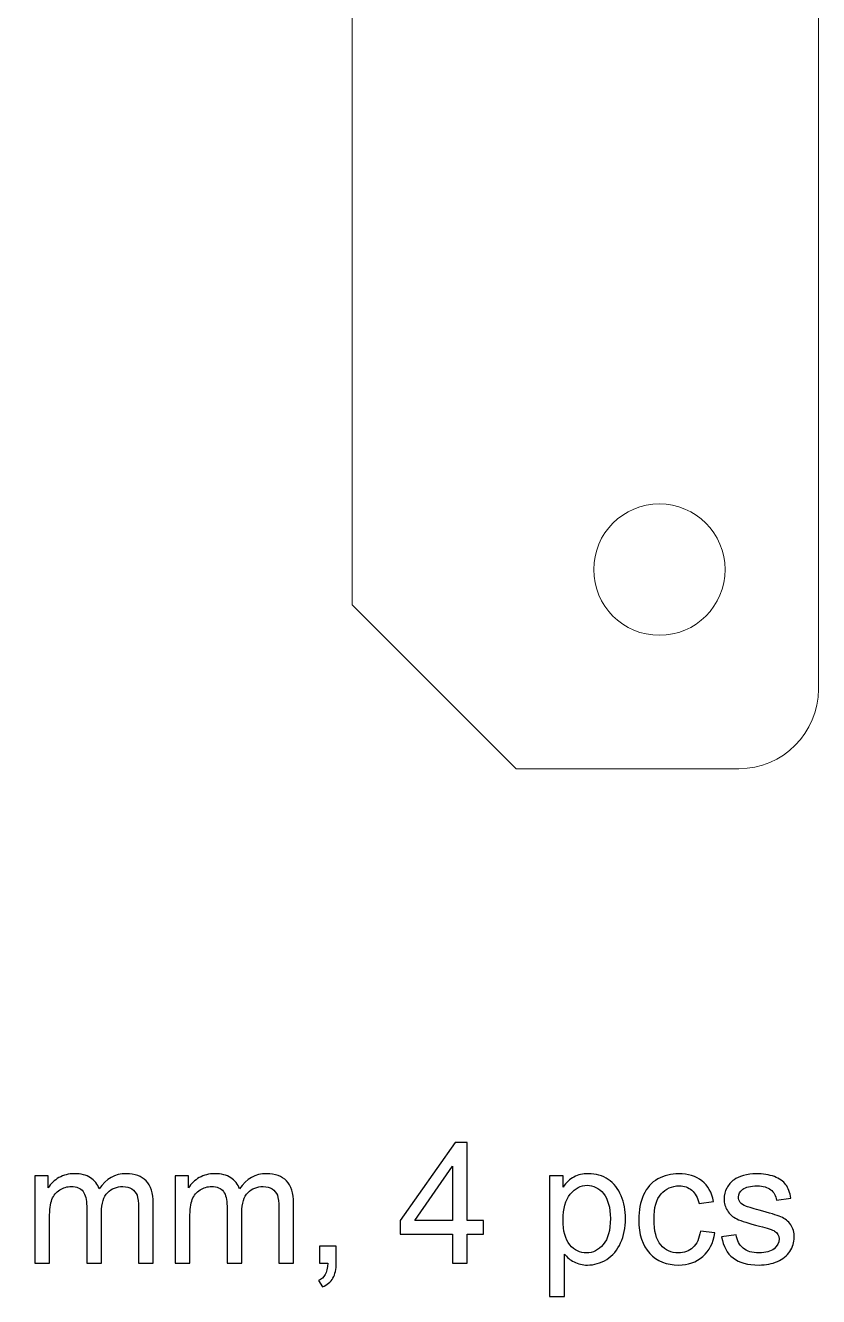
# Model space of a CAD drawing. Header units: millimetres. Extents: x -202 to 204, y -252 to 284.
# Drawn here: x -183.81 to -163.88, y 51.33 to 83.26 of the extents above; entities that cross this region are included whole.
import ezdxf

# ---------------------------------------------------------------- set-up
doc = ezdxf.new("R2010")
doc.units = ezdxf.units.MM
doc.header["$MEASUREMENT"] = 0
doc.layers.add('Layer 1', color=7, linetype='Continuous')

msp = doc.modelspace()

# ---------------------------------------------------------------- linework, layer by layer
at = {"layer": 'Layer 1', "color": 254, "lineweight": 20}
for points, knots in [([(-163.8764, 156.9806), (-163.8764, 126.8505), (-163.8764, 96.7205), (-163.8764, 66.5904), (-163.8764, 66.5904), (-163.8764, 65.4904), (-164.7764, 64.5904), (-165.8764, 64.5904), (-165.8764, 64.5904), (-165.8764, 64.5904), (-171.4764, 64.5904), (-171.4764, 64.5904), (-171.4764, 64.5904), (-171.4764, 64.5904), (-175.593, 68.707), (-175.593, 68.707), (-175.593, 68.707), (-175.593, 68.707), (-175.593, 85.285), (-175.593, 85.285), (-175.593, 85.285), (-175.593, 85.285), (-175.5934, 85.285), (-175.5934, 85.285), (-175.5934, 85.285), (-175.5937, 85.4917), (-175.6078, 85.7007), (-175.6374, 85.9112), (-175.6374, 85.9112), (-175.9832, 88.3719), (-178.2584, 90.0865), (-180.7191, 89.7406), (-180.7191, 89.7406), (-182.9693, 89.4244), (-184.5952, 87.4945), (-184.5925, 85.285), (-184.5925, 85.285), (-184.5925, 85.285), (-184.593, 85.285), (-184.593, 85.285), (-184.593, 85.285), (-184.593, 85.285), (-184.593, 74.2738), (-184.593, 74.2738), (-184.593, 74.2738), (-184.593, 74.2738), (-194.2764, 64.5904), (-194.2764, 64.5904), (-194.2764, 64.5904), (-194.2764, 64.5904), (-199.8764, 64.5904), (-199.8764, 64.5904), (-199.8764, 64.5904), (-200.9764, 64.5904), (-201.8764, 65.4904), (-201.8764, 66.5904), (-201.8764, 66.5904), (-201.8764, 103.2152), (-201.8764, 139.84), (-201.8764, 176.4648), (-201.8764, 176.4648), (-201.8764, 176.4648), (-198.2753, 180.0659), (-198.2753, 180.0659), (-198.2753, 180.0659), (-197.9151, 180.4262), (-197.5205, 180.7521), (-197.0972, 181.0387), (-197.0972, 181.0387), (-196.1375, 180.1348), (-194.7912, 179.6586), (-193.3841, 179.8563), (-193.3841, 179.8563), (-191.9764, 180.0542), (-190.8133, 180.8836), (-190.14, 182.0178), (-190.14, 182.0178), (-188.9277, 181.6232), (-187.8425, 180.9467), (-186.9617, 180.0659), (-186.9617, 180.0659), (-186.9617, 180.0659), (-163.8764, 156.9806), (-163.8764, 156.9806)], [0, 0, 0, 0, 0.0454545, 0.0454545, 0.0454545, 0.0454545, 0.0909091, 0.0909091, 0.0909091, 0.0909091, 0.1363636, 0.1363636, 0.1363636, 0.1363636, 0.1818182, 0.1818182, 0.1818182, 0.1818182, 0.2272727, 0.2272727, 0.2272727, 0.2272727, 0.2727273, 0.2727273, 0.2727273, 0.2727273, 0.3181818, 0.3181818, 0.3181818, 0.3181818, 0.3636364, 0.3636364, 0.3636364, 0.3636364, 0.4090909, 0.4090909, 0.4090909, 0.4090909, 0.4545455, 0.4545455, 0.4545455, 0.4545455, 0.5, 0.5, 0.5, 0.5, 0.5454545, 0.5454545, 0.5454545, 0.5454545, 0.5909091, 0.5909091, 0.5909091, 0.5909091, 0.6363636, 0.6363636, 0.6363636, 0.6363636, 0.6818182, 0.6818182, 0.6818182, 0.6818182, 0.7272727, 0.7272727, 0.7272727, 0.7272727, 0.7727273, 0.7727273, 0.7727273, 0.7727273, 0.8181818, 0.8181818, 0.8181818, 0.8181818, 0.8636364, 0.8636364, 0.8636364, 0.8636364, 0.9090909, 0.9090909, 0.9090909, 0.9090909, 1, 1, 1, 1]), ([(-167.8764, 71.2404), (-166.9651, 71.2404), (-166.2264, 70.5017), (-166.2264, 69.5904), (-166.2264, 69.5904), (-166.2264, 68.6791), (-166.9651, 67.9404), (-167.8764, 67.9404), (-167.8764, 67.9404), (-168.7877, 67.9404), (-169.5264, 68.6791), (-169.5264, 69.5904), (-169.5264, 69.5904), (-169.5264, 70.5017), (-168.7877, 71.2404), (-167.8764, 71.2404)], [0, 0, 0, 0, 0.2, 0.2, 0.2, 0.2, 0.4, 0.4, 0.4, 0.4, 0.6, 0.6, 0.6, 0.6, 1, 1, 1, 1])]:
    msp.add_open_spline(points, degree=3, knots=knots, dxfattribs=at)
at = {"layer": 'Layer 1', "color": 242}
for points, knots in [([(-173.076, 52.1757), (-173.076, 52.1757), (-173.076, 52.901), (-173.076, 52.901), (-173.076, 52.901), (-173.076, 52.901), (-174.3905, 52.901), (-174.3905, 52.901), (-174.3905, 52.901), (-174.3905, 52.901), (-174.3905, 53.2425), (-174.3905, 53.2425), (-174.3905, 53.2425), (-174.3905, 53.2425), (-173.0076, 55.206), (-173.0076, 55.206), (-173.0076, 55.206), (-173.0076, 55.206), (-172.7035, 55.206), (-172.7035, 55.206), (-172.7035, 55.206), (-172.7035, 55.206), (-172.7035, 53.2425), (-172.7035, 53.2425), (-172.7035, 53.2425), (-172.7035, 53.2425), (-172.2943, 53.2425), (-172.2943, 53.2425), (-172.2943, 53.2425), (-172.2943, 53.2425), (-172.2943, 52.901), (-172.2943, 52.901), (-172.2943, 52.901), (-172.2943, 52.901), (-172.7035, 52.901), (-172.7035, 52.901), (-172.7035, 52.901), (-172.7035, 52.901), (-172.7035, 52.1757), (-172.7035, 52.1757), (-172.7035, 52.1757), (-172.7035, 52.1757), (-173.076, 52.1757), (-173.076, 52.1757)], [0, 0, 0, 0, 0.0833333, 0.0833333, 0.0833333, 0.0833333, 0.1666667, 0.1666667, 0.1666667, 0.1666667, 0.25, 0.25, 0.25, 0.25, 0.3333333, 0.3333333, 0.3333333, 0.3333333, 0.4166667, 0.4166667, 0.4166667, 0.4166667, 0.5, 0.5, 0.5, 0.5, 0.5833333, 0.5833333, 0.5833333, 0.5833333, 0.6666667, 0.6666667, 0.6666667, 0.6666667, 0.75, 0.75, 0.75, 0.75, 0.8333333, 0.8333333, 0.8333333, 0.8333333, 1, 1, 1, 1]), ([(-173.076, 53.2425), (-173.076, 53.2425), (-173.076, 54.6084), (-173.076, 54.6084), (-173.076, 54.6084), (-173.076, 54.6084), (-174.0243, 53.2425), (-174.0243, 53.2425), (-174.0243, 53.2425), (-174.0243, 53.2425), (-173.076, 53.2425), (-173.076, 53.2425)], [0, 0, 0, 0, 0.25, 0.25, 0.25, 0.25, 0.5, 0.5, 0.5, 0.5, 1, 1, 1, 1]), ([(-183.5697, 52.1757), (-183.5697, 52.1757), (-183.5697, 54.3707), (-183.5697, 54.3707), (-183.5697, 54.3707), (-183.5697, 54.3707), (-183.2374, 54.3707), (-183.2374, 54.3707), (-183.2374, 54.3707), (-183.2374, 54.3707), (-183.2374, 54.063), (-183.2374, 54.063), (-183.2374, 54.063), (-183.1682, 54.1703), (-183.0765, 54.2571), (-182.9622, 54.322), (-182.9622, 54.322), (-182.8479, 54.3876), (-182.7174, 54.4208), (-182.5713, 54.4208), (-182.5713, 54.4208), (-182.4091, 54.4208), (-182.2757, 54.3869), (-182.172, 54.3192), (-182.172, 54.3192), (-182.0676, 54.2514), (-181.9942, 54.1576), (-181.9519, 54.0362), (-181.9519, 54.0362), (-181.7776, 54.2924), (-181.5518, 54.4208), (-181.2738, 54.4208), (-181.2738, 54.4208), (-181.0558, 54.4208), (-180.8886, 54.3601), (-180.7715, 54.2394), (-180.7715, 54.2394), (-180.6544, 54.1188), (-180.5958, 53.9332), (-180.5958, 53.6828), (-180.5958, 53.6828), (-180.5958, 53.6828), (-180.5958, 52.1757), (-180.5958, 52.1757), (-180.5958, 52.1757), (-180.5958, 52.1757), (-180.9655, 52.1757), (-180.9655, 52.1757), (-180.9655, 52.1757), (-180.9655, 52.1757), (-180.9655, 53.5586), (-180.9655, 53.5586), (-180.9655, 53.5586), (-180.9655, 53.7074), (-180.9775, 53.8147), (-181.0015, 53.8803), (-181.0015, 53.8803), (-181.0262, 53.9452), (-181.0699, 53.9981), (-181.1327, 54.0384), (-181.1327, 54.0384), (-181.1962, 54.0779), (-181.271, 54.0983), (-181.3564, 54.0983), (-181.3564, 54.0983), (-181.5109, 54.0983), (-181.6386, 54.0468), (-181.7409, 53.9438), (-181.7409, 53.9438), (-181.8425, 53.8415), (-181.894, 53.6771), (-181.894, 53.4513), (-181.894, 53.4513), (-181.894, 53.4513), (-181.894, 52.1757), (-181.894, 52.1757), (-181.894, 52.1757), (-181.894, 52.1757), (-182.2658, 52.1757), (-182.2658, 52.1757), (-182.2658, 52.1757), (-182.2658, 52.1757), (-182.2658, 53.6016), (-182.2658, 53.6016), (-182.2658, 53.6016), (-182.2658, 53.7674), (-182.2962, 53.8916), (-182.3569, 53.9741), (-182.3569, 53.9741), (-182.4175, 54.0567), (-182.5163, 54.0983), (-182.6546, 54.0983), (-182.6546, 54.0983), (-182.759, 54.0983), (-182.8557, 54.0708), (-182.9446, 54.0151), (-182.9446, 54.0151), (-183.0335, 53.96), (-183.0984, 53.8796), (-183.1379, 53.7738), (-183.1379, 53.7738), (-183.1781, 53.6672), (-183.1979, 53.5141), (-183.1979, 53.3145), (-183.1979, 53.3145), (-183.1979, 53.3145), (-183.1979, 52.1757), (-183.1979, 52.1757), (-183.1979, 52.1757), (-183.1979, 52.1757), (-183.5697, 52.1757), (-183.5697, 52.1757)], [0, 0, 0, 0, 0.0344828, 0.0344828, 0.0344828, 0.0344828, 0.0689655, 0.0689655, 0.0689655, 0.0689655, 0.1034483, 0.1034483, 0.1034483, 0.1034483, 0.137931, 0.137931, 0.137931, 0.137931, 0.1724138, 0.1724138, 0.1724138, 0.1724138, 0.2068966, 0.2068966, 0.2068966, 0.2068966, 0.2413793, 0.2413793, 0.2413793, 0.2413793, 0.2758621, 0.2758621, 0.2758621, 0.2758621, 0.3103448, 0.3103448, 0.3103448, 0.3103448, 0.3448276, 0.3448276, 0.3448276, 0.3448276, 0.3793103, 0.3793103, 0.3793103, 0.3793103, 0.4137931, 0.4137931, 0.4137931, 0.4137931, 0.4482759, 0.4482759, 0.4482759, 0.4482759, 0.4827586, 0.4827586, 0.4827586, 0.4827586, 0.5172414, 0.5172414, 0.5172414, 0.5172414, 0.5517241, 0.5517241, 0.5517241, 0.5517241, 0.5862069, 0.5862069, 0.5862069, 0.5862069, 0.6206897, 0.6206897, 0.6206897, 0.6206897, 0.6551724, 0.6551724, 0.6551724, 0.6551724, 0.6896552, 0.6896552, 0.6896552, 0.6896552, 0.7241379, 0.7241379, 0.7241379, 0.7241379, 0.7586207, 0.7586207, 0.7586207, 0.7586207, 0.7931034, 0.7931034, 0.7931034, 0.7931034, 0.8275862, 0.8275862, 0.8275862, 0.8275862, 0.862069, 0.862069, 0.862069, 0.862069, 0.8965517, 0.8965517, 0.8965517, 0.8965517, 0.9310345, 0.9310345, 0.9310345, 0.9310345, 1, 1, 1, 1]), ([(-180.0434, 52.1757), (-180.0434, 52.1757), (-180.0434, 54.3707), (-180.0434, 54.3707), (-180.0434, 54.3707), (-180.0434, 54.3707), (-179.7111, 54.3707), (-179.7111, 54.3707), (-179.7111, 54.3707), (-179.7111, 54.3707), (-179.7111, 54.063), (-179.7111, 54.063), (-179.7111, 54.063), (-179.6419, 54.1703), (-179.5502, 54.2571), (-179.4359, 54.322), (-179.4359, 54.322), (-179.3216, 54.3876), (-179.1911, 54.4208), (-179.045, 54.4208), (-179.045, 54.4208), (-178.8828, 54.4208), (-178.7494, 54.3869), (-178.6457, 54.3192), (-178.6457, 54.3192), (-178.5413, 54.2514), (-178.4679, 54.1576), (-178.4256, 54.0362), (-178.4256, 54.0362), (-178.2513, 54.2924), (-178.0255, 54.4208), (-177.7475, 54.4208), (-177.7475, 54.4208), (-177.5295, 54.4208), (-177.3623, 54.3601), (-177.2452, 54.2394), (-177.2452, 54.2394), (-177.1281, 54.1188), (-177.0695, 53.9332), (-177.0695, 53.6828), (-177.0695, 53.6828), (-177.0695, 53.6828), (-177.0695, 52.1757), (-177.0695, 52.1757), (-177.0695, 52.1757), (-177.0695, 52.1757), (-177.4392, 52.1757), (-177.4392, 52.1757), (-177.4392, 52.1757), (-177.4392, 52.1757), (-177.4392, 53.5586), (-177.4392, 53.5586), (-177.4392, 53.5586), (-177.4392, 53.7074), (-177.4512, 53.8147), (-177.4752, 53.8803), (-177.4752, 53.8803), (-177.4999, 53.9452), (-177.5436, 53.9981), (-177.6064, 54.0384), (-177.6064, 54.0384), (-177.6699, 54.0779), (-177.7447, 54.0983), (-177.8301, 54.0983), (-177.8301, 54.0983), (-177.9846, 54.0983), (-178.1123, 54.0468), (-178.2146, 53.9438), (-178.2146, 53.9438), (-178.3162, 53.8415), (-178.3677, 53.6771), (-178.3677, 53.4513), (-178.3677, 53.4513), (-178.3677, 53.4513), (-178.3677, 52.1757), (-178.3677, 52.1757), (-178.3677, 52.1757), (-178.3677, 52.1757), (-178.7395, 52.1757), (-178.7395, 52.1757), (-178.7395, 52.1757), (-178.7395, 52.1757), (-178.7395, 53.6016), (-178.7395, 53.6016), (-178.7395, 53.6016), (-178.7395, 53.7674), (-178.7699, 53.8916), (-178.8306, 53.9741), (-178.8306, 53.9741), (-178.8912, 54.0567), (-178.99, 54.0983), (-179.1283, 54.0983), (-179.1283, 54.0983), (-179.2327, 54.0983), (-179.3294, 54.0708), (-179.4183, 54.0151), (-179.4183, 54.0151), (-179.5072, 53.96), (-179.5721, 53.8796), (-179.6116, 53.7738), (-179.6116, 53.7738), (-179.6518, 53.6672), (-179.6716, 53.5141), (-179.6716, 53.3145), (-179.6716, 53.3145), (-179.6716, 53.3145), (-179.6716, 52.1757), (-179.6716, 52.1757), (-179.6716, 52.1757), (-179.6716, 52.1757), (-180.0434, 52.1757), (-180.0434, 52.1757)], [0, 0, 0, 0, 0.0344828, 0.0344828, 0.0344828, 0.0344828, 0.0689655, 0.0689655, 0.0689655, 0.0689655, 0.1034483, 0.1034483, 0.1034483, 0.1034483, 0.137931, 0.137931, 0.137931, 0.137931, 0.1724138, 0.1724138, 0.1724138, 0.1724138, 0.2068966, 0.2068966, 0.2068966, 0.2068966, 0.2413793, 0.2413793, 0.2413793, 0.2413793, 0.2758621, 0.2758621, 0.2758621, 0.2758621, 0.3103448, 0.3103448, 0.3103448, 0.3103448, 0.3448276, 0.3448276, 0.3448276, 0.3448276, 0.3793103, 0.3793103, 0.3793103, 0.3793103, 0.4137931, 0.4137931, 0.4137931, 0.4137931, 0.4482759, 0.4482759, 0.4482759, 0.4482759, 0.4827586, 0.4827586, 0.4827586, 0.4827586, 0.5172414, 0.5172414, 0.5172414, 0.5172414, 0.5517241, 0.5517241, 0.5517241, 0.5517241, 0.5862069, 0.5862069, 0.5862069, 0.5862069, 0.6206897, 0.6206897, 0.6206897, 0.6206897, 0.6551724, 0.6551724, 0.6551724, 0.6551724, 0.6896552, 0.6896552, 0.6896552, 0.6896552, 0.7241379, 0.7241379, 0.7241379, 0.7241379, 0.7586207, 0.7586207, 0.7586207, 0.7586207, 0.7931034, 0.7931034, 0.7931034, 0.7931034, 0.8275862, 0.8275862, 0.8275862, 0.8275862, 0.862069, 0.862069, 0.862069, 0.862069, 0.8965517, 0.8965517, 0.8965517, 0.8965517, 0.9310345, 0.9310345, 0.9310345, 0.9310345, 1, 1, 1, 1]), ([(-170.6341, 51.3347), (-170.6341, 51.3347), (-170.6341, 54.3707), (-170.6341, 54.3707), (-170.6341, 54.3707), (-170.6341, 54.3707), (-170.2954, 54.3707), (-170.2954, 54.3707), (-170.2954, 54.3707), (-170.2954, 54.3707), (-170.2954, 54.0856), (-170.2954, 54.0856), (-170.2954, 54.0856), (-170.2157, 54.1971), (-170.1254, 54.2811), (-170.0245, 54.3368), (-170.0245, 54.3368), (-169.9243, 54.3925), (-169.8023, 54.4208), (-169.659, 54.4208), (-169.659, 54.4208), (-169.4714, 54.4208), (-169.3063, 54.3721), (-169.163, 54.2761), (-169.163, 54.2761), (-169.0191, 54.1795), (-168.9111, 54.0433), (-168.8385, 53.8676), (-168.8385, 53.8676), (-168.7651, 53.6919), (-168.7284, 53.4993), (-168.7284, 53.2898), (-168.7284, 53.2898), (-168.7284, 53.0654), (-168.7686, 52.8629), (-168.8498, 52.683), (-168.8498, 52.683), (-168.9302, 52.5031), (-169.0473, 52.3655), (-169.2011, 52.2695), (-169.2011, 52.2695), (-169.3549, 52.1743), (-169.5165, 52.1263), (-169.6858, 52.1263), (-169.6858, 52.1263), (-169.81, 52.1263), (-169.9208, 52.1524), (-170.0196, 52.2046), (-170.0196, 52.2046), (-170.1183, 52.2568), (-170.1988, 52.3232), (-170.2623, 52.4029), (-170.2623, 52.4029), (-170.2623, 52.4029), (-170.2623, 51.3347), (-170.2623, 51.3347), (-170.2623, 51.3347), (-170.2623, 51.3347), (-170.6341, 51.3347), (-170.6341, 51.3347)], [0, 0, 0, 0, 0.0625, 0.0625, 0.0625, 0.0625, 0.125, 0.125, 0.125, 0.125, 0.1875, 0.1875, 0.1875, 0.1875, 0.25, 0.25, 0.25, 0.25, 0.3125, 0.3125, 0.3125, 0.3125, 0.375, 0.375, 0.375, 0.375, 0.4375, 0.4375, 0.4375, 0.4375, 0.5, 0.5, 0.5, 0.5, 0.5625, 0.5625, 0.5625, 0.5625, 0.625, 0.625, 0.625, 0.625, 0.6875, 0.6875, 0.6875, 0.6875, 0.75, 0.75, 0.75, 0.75, 0.8125, 0.8125, 0.8125, 0.8125, 0.875, 0.875, 0.875, 0.875, 1, 1, 1, 1]), ([(-166.8474, 52.98), (-166.8474, 52.98), (-166.482, 52.932), (-166.482, 52.932), (-166.482, 52.932), (-166.5215, 52.6802), (-166.6238, 52.4826), (-166.7889, 52.3401), (-166.7889, 52.3401), (-166.9533, 52.1976), (-167.1558, 52.1263), (-167.3956, 52.1263), (-167.3956, 52.1263), (-167.6955, 52.1263), (-167.9375, 52.2244), (-168.1195, 52.4205), (-168.1195, 52.4205), (-168.3023, 52.6167), (-168.394, 52.8982), (-168.394, 53.2651), (-168.394, 53.2651), (-168.394, 53.5021), (-168.3545, 53.7096), (-168.2762, 53.8874), (-168.2762, 53.8874), (-168.1972, 54.0652), (-168.0779, 54.1985), (-167.917, 54.2874), (-167.917, 54.2874), (-167.7569, 54.3763), (-167.5819, 54.4208), (-167.3935, 54.4208), (-167.3935, 54.4208), (-167.1551, 54.4208), (-166.9596, 54.3601), (-166.8086, 54.2394), (-166.8086, 54.2394), (-166.6569, 54.1188), (-166.5596, 53.948), (-166.5165, 53.7258), (-166.5165, 53.7258), (-166.5165, 53.7258), (-166.8785, 53.6701), (-166.8785, 53.6701), (-166.8785, 53.6701), (-166.9131, 53.8175), (-166.9737, 53.9283), (-167.0612, 54.0031), (-167.0612, 54.0031), (-167.1487, 54.0772), (-167.2545, 54.1146), (-167.3787, 54.1146), (-167.3787, 54.1146), (-167.5664, 54.1146), (-167.7188, 54.0475), (-167.8359, 53.9128), (-167.8359, 53.9128), (-167.953, 53.7787), (-168.0116, 53.5663), (-168.0116, 53.2757), (-168.0116, 53.2757), (-168.0116, 52.9807), (-167.9551, 52.7662), (-167.8416, 52.6322), (-167.8416, 52.6322), (-167.7287, 52.4988), (-167.5812, 52.4318), (-167.3992, 52.4318), (-167.3992, 52.4318), (-167.2531, 52.4318), (-167.1318, 52.477), (-167.0337, 52.5666), (-167.0337, 52.5666), (-166.9356, 52.6562), (-166.8735, 52.7938), (-166.8474, 52.98)], [0, 0, 0, 0, 0.05, 0.05, 0.05, 0.05, 0.1, 0.1, 0.1, 0.1, 0.15, 0.15, 0.15, 0.15, 0.2, 0.2, 0.2, 0.2, 0.25, 0.25, 0.25, 0.25, 0.3, 0.3, 0.3, 0.3, 0.35, 0.35, 0.35, 0.35, 0.4, 0.4, 0.4, 0.4, 0.45, 0.45, 0.45, 0.45, 0.5, 0.5, 0.5, 0.5, 0.55, 0.55, 0.55, 0.55, 0.6, 0.6, 0.6, 0.6, 0.65, 0.65, 0.65, 0.65, 0.7, 0.7, 0.7, 0.7, 0.75, 0.75, 0.75, 0.75, 0.8, 0.8, 0.8, 0.8, 0.85, 0.85, 0.85, 0.85, 0.9, 0.9, 0.9, 0.9, 1, 1, 1, 1]), ([(-166.3119, 52.8312), (-166.3119, 52.8312), (-165.9443, 52.889), (-165.9443, 52.889), (-165.9443, 52.889), (-165.9238, 52.7416), (-165.866, 52.6287), (-165.7714, 52.5496), (-165.7714, 52.5496), (-165.6776, 52.4713), (-165.5456, 52.4318), (-165.3756, 52.4318), (-165.3756, 52.4318), (-165.2049, 52.4318), (-165.0779, 52.4671), (-164.9953, 52.5362), (-164.9953, 52.5362), (-164.9128, 52.6061), (-164.8711, 52.6879), (-164.8711, 52.7811), (-164.8711, 52.7811), (-164.8711, 52.8657), (-164.9078, 52.9313), (-164.9812, 52.98), (-164.9812, 52.98), (-165.032, 53.0132), (-165.159, 53.0548), (-165.3615, 53.1056), (-165.3615, 53.1056), (-165.6338, 53.1748), (-165.8236, 53.234), (-165.9288, 53.2848), (-165.9288, 53.2848), (-166.0339, 53.3349), (-166.1143, 53.4048), (-166.1686, 53.4937), (-166.1686, 53.4937), (-166.223, 53.5826), (-166.2505, 53.6806), (-166.2505, 53.7879), (-166.2505, 53.7879), (-166.2505, 53.886), (-166.2279, 53.9763), (-166.1828, 54.0595), (-166.1828, 54.0595), (-166.1383, 54.1435), (-166.0769, 54.2126), (-166, 54.2677), (-166, 54.2677), (-165.9422, 54.31), (-165.8631, 54.3467), (-165.7637, 54.3763), (-165.7637, 54.3763), (-165.6635, 54.4059), (-165.5562, 54.4208), (-165.4419, 54.4208), (-165.4419, 54.4208), (-165.2698, 54.4208), (-165.1188, 54.3954), (-164.9883, 54.346), (-164.9883, 54.346), (-164.8577, 54.2966), (-164.7618, 54.2296), (-164.6997, 54.1449), (-164.6997, 54.1449), (-164.6376, 54.0595), (-164.5953, 53.9466), (-164.572, 53.8048), (-164.572, 53.8048), (-164.572, 53.8048), (-164.9353, 53.7547), (-164.9353, 53.7547), (-164.9353, 53.7547), (-164.9523, 53.8676), (-165.0003, 53.9558), (-165.0793, 54.0193), (-165.0793, 54.0193), (-165.1583, 54.0828), (-165.2705, 54.1146), (-165.4151, 54.1146), (-165.4151, 54.1146), (-165.5859, 54.1146), (-165.7079, 54.0863), (-165.7806, 54.0299), (-165.7806, 54.0299), (-165.854, 53.9734), (-165.8907, 53.9071), (-165.8907, 53.8316), (-165.8907, 53.8316), (-165.8907, 53.7829), (-165.8751, 53.7399), (-165.8448, 53.7011), (-165.8448, 53.7011), (-165.8145, 53.6609), (-165.7672, 53.6284), (-165.7023, 53.6016), (-165.7023, 53.6016), (-165.6649, 53.5882), (-165.5555, 53.5565), (-165.3735, 53.5071), (-165.3735, 53.5071), (-165.1103, 53.4365), (-164.9269, 53.3794), (-164.8232, 53.3342), (-164.8232, 53.3342), (-164.7187, 53.2898), (-164.6369, 53.2241), (-164.5776, 53.1388), (-164.5776, 53.1388), (-164.5184, 53.0534), (-164.4887, 52.9476), (-164.4887, 52.8206), (-164.4887, 52.8206), (-164.4887, 52.6964), (-164.5254, 52.58), (-164.5974, 52.4699), (-164.5974, 52.4699), (-164.6701, 52.3606), (-164.7745, 52.2759), (-164.9107, 52.2159), (-164.9107, 52.2159), (-165.0468, 52.1559), (-165.2013, 52.1263), (-165.3735, 52.1263), (-165.3735, 52.1263), (-165.6592, 52.1263), (-165.8765, 52.1856), (-166.0261, 52.3041), (-166.0261, 52.3041), (-166.1757, 52.4226), (-166.271, 52.5983), (-166.3119, 52.8312)], [0, 0, 0, 0, 0.0294118, 0.0294118, 0.0294118, 0.0294118, 0.0588235, 0.0588235, 0.0588235, 0.0588235, 0.0882353, 0.0882353, 0.0882353, 0.0882353, 0.1176471, 0.1176471, 0.1176471, 0.1176471, 0.1470588, 0.1470588, 0.1470588, 0.1470588, 0.1764706, 0.1764706, 0.1764706, 0.1764706, 0.2058824, 0.2058824, 0.2058824, 0.2058824, 0.2352941, 0.2352941, 0.2352941, 0.2352941, 0.2647059, 0.2647059, 0.2647059, 0.2647059, 0.2941176, 0.2941176, 0.2941176, 0.2941176, 0.3235294, 0.3235294, 0.3235294, 0.3235294, 0.3529412, 0.3529412, 0.3529412, 0.3529412, 0.3823529, 0.3823529, 0.3823529, 0.3823529, 0.4117647, 0.4117647, 0.4117647, 0.4117647, 0.4411765, 0.4411765, 0.4411765, 0.4411765, 0.4705882, 0.4705882, 0.4705882, 0.4705882, 0.5, 0.5, 0.5, 0.5, 0.5294118, 0.5294118, 0.5294118, 0.5294118, 0.5588235, 0.5588235, 0.5588235, 0.5588235, 0.5882353, 0.5882353, 0.5882353, 0.5882353, 0.6176471, 0.6176471, 0.6176471, 0.6176471, 0.6470588, 0.6470588, 0.6470588, 0.6470588, 0.6764706, 0.6764706, 0.6764706, 0.6764706, 0.7058824, 0.7058824, 0.7058824, 0.7058824, 0.7352941, 0.7352941, 0.7352941, 0.7352941, 0.7647059, 0.7647059, 0.7647059, 0.7647059, 0.7941176, 0.7941176, 0.7941176, 0.7941176, 0.8235294, 0.8235294, 0.8235294, 0.8235294, 0.8529412, 0.8529412, 0.8529412, 0.8529412, 0.8823529, 0.8823529, 0.8823529, 0.8823529, 0.9117647, 0.9117647, 0.9117647, 0.9117647, 0.9411765, 0.9411765, 0.9411765, 0.9411765, 1, 1, 1, 1]), ([(-170.2976, 53.2608), (-170.2976, 52.9786), (-170.2404, 52.7698), (-170.1261, 52.6343), (-170.1261, 52.6343), (-170.0118, 52.4995), (-169.8728, 52.4318), (-169.7105, 52.4318), (-169.7105, 52.4318), (-169.5454, 52.4318), (-169.4036, 52.5017), (-169.2858, 52.6421), (-169.2858, 52.6421), (-169.168, 52.7818), (-169.1087, 52.9984), (-169.1087, 53.2919), (-169.1087, 53.2919), (-169.1087, 53.572), (-169.1666, 53.7808), (-169.2816, 53.9205), (-169.2816, 53.9205), (-169.3966, 54.0595), (-169.5341, 54.1294), (-169.6936, 54.1294), (-169.6936, 54.1294), (-169.8524, 54.1294), (-169.9928, 54.0553), (-170.1148, 53.9071), (-170.1148, 53.9071), (-170.2369, 53.759), (-170.2976, 53.5431), (-170.2976, 53.2608)], [0, 0, 0, 0, 0.1111111, 0.1111111, 0.1111111, 0.1111111, 0.2222222, 0.2222222, 0.2222222, 0.2222222, 0.3333333, 0.3333333, 0.3333333, 0.3333333, 0.4444444, 0.4444444, 0.4444444, 0.4444444, 0.5555556, 0.5555556, 0.5555556, 0.5555556, 0.6666667, 0.6666667, 0.6666667, 0.6666667, 0.7777778, 0.7777778, 0.7777778, 0.7777778, 1, 1, 1, 1]), ([(-176.4204, 52.1757), (-176.4204, 52.1757), (-176.4204, 52.5997), (-176.4204, 52.5997), (-176.4204, 52.5997), (-176.4204, 52.5997), (-175.9964, 52.5997), (-175.9964, 52.5997), (-175.9964, 52.5997), (-175.9964, 52.5997), (-175.9964, 52.1757), (-175.9964, 52.1757), (-175.9964, 52.1757), (-175.9964, 52.0198), (-176.0239, 51.8942), (-176.079, 51.7982), (-176.079, 51.7982), (-176.1347, 51.703), (-176.2222, 51.6289), (-176.3414, 51.576), (-176.3414, 51.576), (-176.3414, 51.576), (-176.4451, 51.7354), (-176.4451, 51.7354), (-176.4451, 51.7354), (-176.3668, 51.77), (-176.309, 51.8208), (-176.2716, 51.8871), (-176.2716, 51.8871), (-176.2342, 51.9542), (-176.2137, 52.0501), (-176.2095, 52.1757), (-176.2095, 52.1757), (-176.2095, 52.1757), (-176.4204, 52.1757), (-176.4204, 52.1757)], [0, 0, 0, 0, 0.1, 0.1, 0.1, 0.1, 0.2, 0.2, 0.2, 0.2, 0.3, 0.3, 0.3, 0.3, 0.4, 0.4, 0.4, 0.4, 0.5, 0.5, 0.5, 0.5, 0.6, 0.6, 0.6, 0.6, 0.7, 0.7, 0.7, 0.7, 0.8, 0.8, 0.8, 0.8, 1, 1, 1, 1])]:
    msp.add_open_spline(points, degree=3, knots=knots, dxfattribs=at)

doc.saveas('drawing.dxf')
